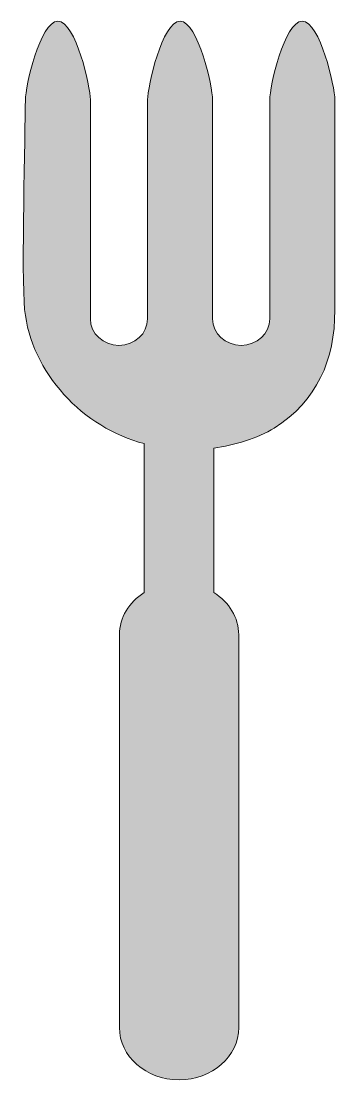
# Model space of a CAD drawing. Header units: inches. Extents: x 0 to 30, y 0 to 102.
import ezdxf

# ---------------------------------------------------------------- set-up
doc = ezdxf.new("R2010")
doc.units = ezdxf.units.IN
doc.header["$MEASUREMENT"] = 0
doc.layers.add('Layer 1', color=7, linetype='Continuous')

msp = doc.modelspace()

# ---------------------------------------------------------------- hatches: boundary and pattern name
at = {"layer": 'Layer 1', "true_color": 0xe07826}
h = msp.add_hatch(color=32, dxfattribs=at)
h.dxf.hatch_style = 2
edge = h.paths.add_edge_path()
edge.add_spline(control_points=[(11.59, 61.06), (11.59, 61.06), (11.59, 46.77), (11.59, 46.77), (10.16, 45.85), (9.22, 44.37), (9.22, 42.7), (9.22, 42.7), (9.22, 5.02), (9.22, 5.02), (9.22, 2.25), (11.78, 0), (14.94, 0), (18.11, 0), (20.67, 2.25), (20.67, 5.02), (20.67, 5.02), (20.67, 42.7), (20.67, 42.7), (20.67, 44.37), (19.73, 45.85), (18.29, 46.77), (18.29, 46.77), (18.29, 60.61), (18.29, 60.61), (20.22, 60.91), (22.49, 61.54), (24.07, 62.55), (28.18, 65.17), (29.89, 69.06), (29.89, 73.88), (29.89, 73.88), (29.89, 94.07), (29.89, 94.07), (29.89, 95.25), (28.49, 101.6), (26.76, 101.6), (25.04, 101.6), (23.64, 95.25), (23.64, 94.07), (23.64, 94.07), (23.64, 73.02), (23.64, 73.02), (23.64, 71.62), (22.42, 70.49), (20.9, 70.49), (19.39, 70.49), (18.16, 71.62), (18.16, 73.02), (18.16, 73.02), (18.16, 94.07), (18.16, 94.07), (18.16, 95.25), (16.77, 101.6), (15.04, 101.6), (13.32, 101.6), (11.92, 95.25), (11.92, 94.07), (11.92, 94.07), (11.92, 73.02), (11.92, 73.02), (11.92, 71.62), (10.7, 70.49), (9.18, 70.49), (7.67, 70.49), (6.44, 71.62), (6.44, 73.02), (6.44, 73.02), (6.44, 94.07), (6.44, 94.07), (6.44, 95.25), (5.05, 101.6), (3.32, 101.6), (1.6, 101.6), (0.2, 95.25), (0.2, 94.07), (0.2, 90.8), (-0.2, 77.3), (0.13, 73.93), (0.73, 67.86), (5.77, 62.55), (11.59, 61.06)], knot_values=[0, 0, 0, 0, 1, 1, 1, 2, 2, 2, 3, 3, 3, 4, 4, 4, 5, 5, 5, 6, 6, 6, 7, 7, 7, 8, 8, 8, 9, 9, 9, 10, 10, 10, 11, 11, 11, 12, 12, 12, 13, 13, 13, 14, 14, 14, 15, 15, 15, 16, 16, 16, 17, 17, 17, 18, 18, 18, 19, 19, 19, 20, 20, 20, 21, 21, 21, 22, 22, 22, 23, 23, 23, 24, 24, 24, 25, 25, 25, 26, 26, 26, 27, 27, 27, 27], degree=3, periodic=1)

# ---------------------------------------------------------------- linework, layer by layer
at = {"layer": 'Layer 1', "lineweight": 0}
msp.add_open_spline([(11.59, 61.06), (11.59, 61.06), (11.59, 46.77), (11.59, 46.77), (10.16, 45.85), (9.22, 44.37), (9.22, 42.7), (9.22, 42.7), (9.22, 5.02), (9.22, 5.02), (9.22, 2.25), (11.78, 0), (14.94, 0), (18.11, 0), (20.67, 2.25), (20.67, 5.02), (20.67, 5.02), (20.67, 42.7), (20.67, 42.7), (20.67, 44.37), (19.73, 45.85), (18.29, 46.77), (18.29, 46.77), (18.29, 60.61), (18.29, 60.61), (20.22, 60.91), (22.49, 61.54), (24.07, 62.55), (28.18, 65.17), (29.89, 69.06), (29.89, 73.88), (29.89, 73.88), (29.89, 94.07), (29.89, 94.07), (29.89, 95.25), (28.49, 101.6), (26.76, 101.6), (25.04, 101.6), (23.64, 95.25), (23.64, 94.07), (23.64, 94.07), (23.64, 73.02), (23.64, 73.02), (23.64, 71.62), (22.42, 70.49), (20.9, 70.49), (19.39, 70.49), (18.16, 71.62), (18.16, 73.02), (18.16, 73.02), (18.16, 94.07), (18.16, 94.07), (18.16, 95.25), (16.77, 101.6), (15.04, 101.6), (13.32, 101.6), (11.92, 95.25), (11.92, 94.07), (11.92, 94.07), (11.92, 73.02), (11.92, 73.02), (11.92, 71.62), (10.7, 70.49), (9.18, 70.49), (7.67, 70.49), (6.44, 71.62), (6.44, 73.02), (6.44, 73.02), (6.44, 94.07), (6.44, 94.07), (6.44, 95.25), (5.05, 101.6), (3.32, 101.6), (1.6, 101.6), (0.2, 95.25), (0.2, 94.07), (0.2, 90.8), (-0.2, 77.3), (0.13, 73.93), (0.73, 67.86), (5.77, 62.55), (11.59, 61.06)], degree=3, knots=[0, 0, 0, 0, 1, 1, 1, 2, 2, 2, 3, 3, 3, 4, 4, 4, 5, 5, 5, 6, 6, 6, 7, 7, 7, 8, 8, 8, 9, 9, 9, 10, 10, 10, 11, 11, 11, 12, 12, 12, 13, 13, 13, 14, 14, 14, 15, 15, 15, 16, 16, 16, 17, 17, 17, 18, 18, 18, 19, 19, 19, 20, 20, 20, 21, 21, 21, 22, 22, 22, 23, 23, 23, 24, 24, 24, 25, 25, 25, 26, 26, 26, 27, 27, 27, 27], dxfattribs=at)

doc.saveas('drawing.dxf')
